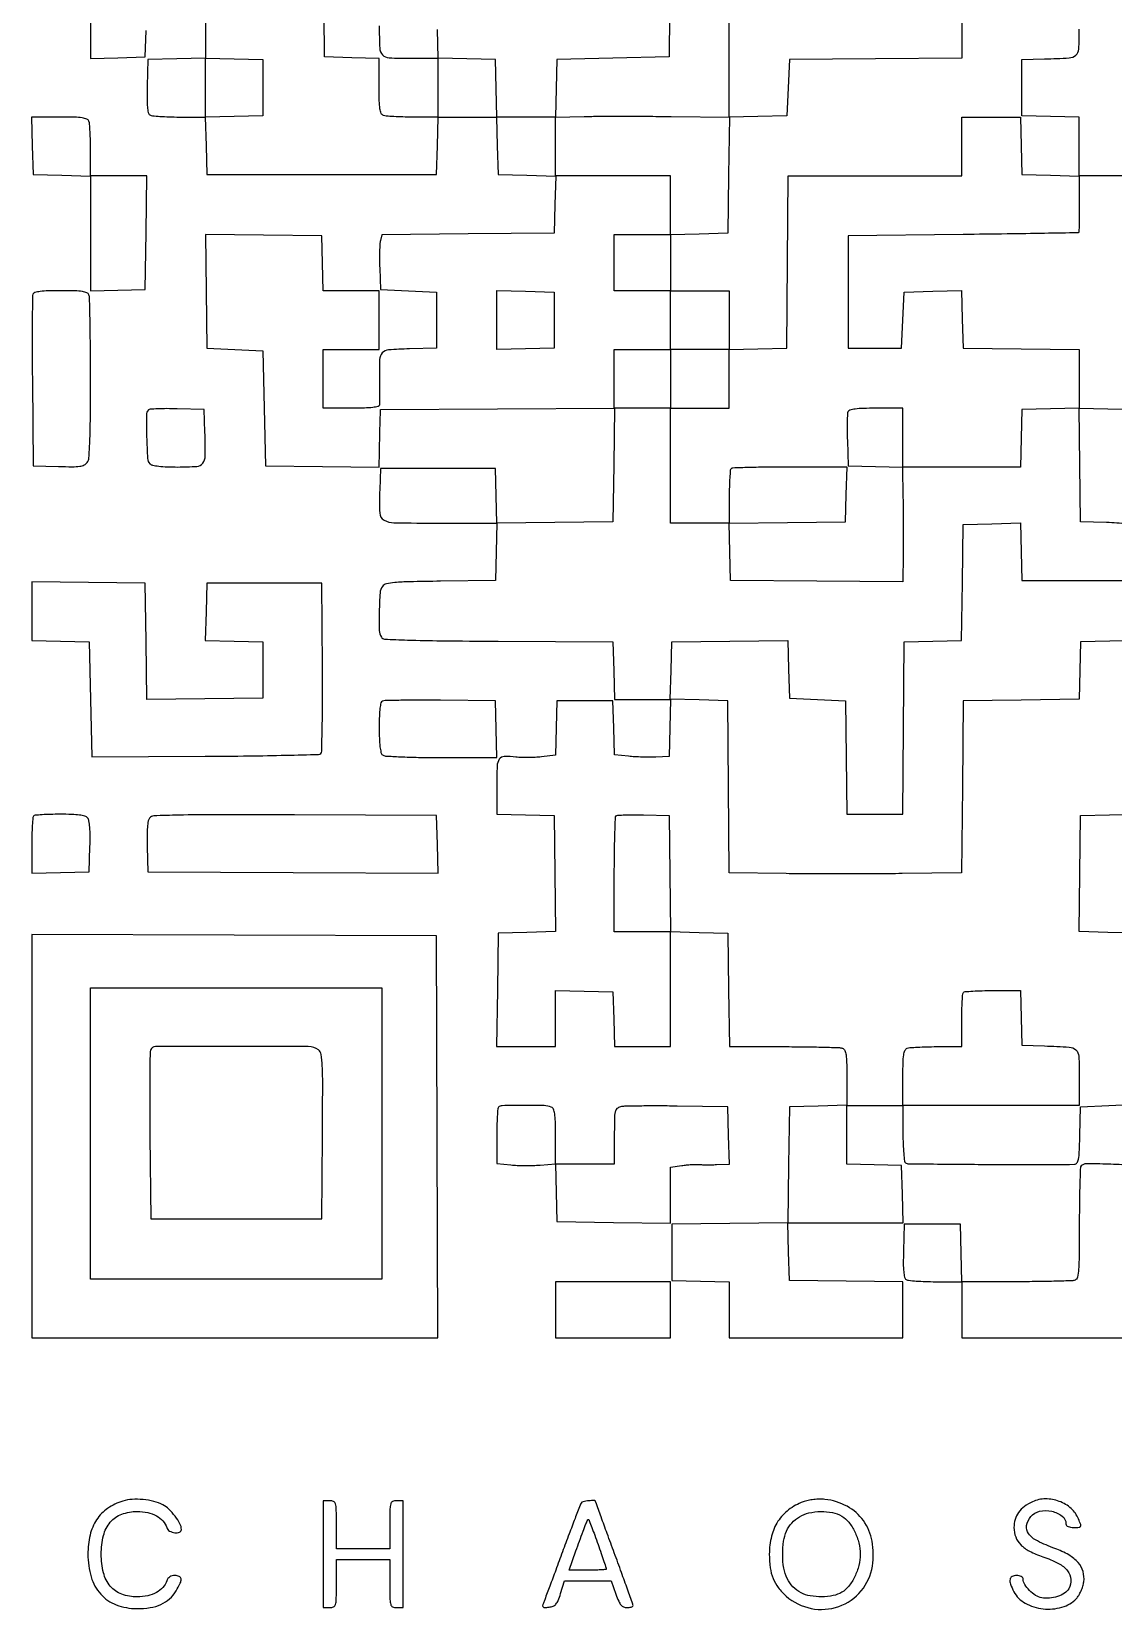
# Model space of a CAD drawing. Extents: x 179 to 1071, y 112 to 1107.
# Drawn here: x 179 to 584, y 112 to 703 of the extents above; entities that cross this region are included whole.
import ezdxf

# ---------------------------------------------------------------- set-up
doc = ezdxf.new("R2010")
doc.units = 0

msp = doc.modelspace()

# ---------------------------------------------------------------- linework, layer by layer
for points in [[(309.013655, 705.127555, 0.010996), (309.211299, 696.818206, 0.18133), (310.28482, 694.310849, 0.19165), (312.719513, 693.197803, 0.012522), (320.616631, 693), (331, 693), (331, 682), (331, 671), (321.581787, 671, -0.005951), (317.859224, 671.044305, -0.007831), (314.465525, 671.178303, -0.005915), (311.638111, 671.367894, -0.07203), (310.581787, 671.606989, -0.204941), (309.767938, 672.397244, -0.063222), (309.302828, 674.080782, -0.030449), (309.059653, 677.025624, -0.005378), (309, 682.572006), (309, 692.930034), (298.75, 693.215017), (288.5, 693.5), (288.236147, 725.75)], [(527.074327, 707.078716, 0.008713), (527, 702.813853), (527, 693.027706), (494.75, 692.763853), (462.5, 692.5), (462, 682), (461.5, 671.5), (450.75, 671.216168), (440, 670.932337), (440, 714.466168)], [(200.955696, 706.119197, -0.005929), (201, 702.383229), (201, 692.930034), (211.25, 693.215017), (221.5, 693.5), (221.788805, 703.464966, -0.00836)], [(243.925628, 707.088767, -0.008739), (244, 702.833832), (244, 693.067663), (233.25, 692.783832), (222.5, 692.5), (222.211769, 682.582645, 0.006827), (222.138177, 677.804805, 0.023663), (222.278982, 674.717063, 0.033714), (222.604266, 672.705135, 0.19692), (223.211769, 671.847958, 0.115349), (224.139207, 671.524379, 0.007622), (226.975707, 671.266219, 0.010705), (230.400525, 671.080716, 0.007782), (234.216168, 671.015313), (243.932337, 671), (244.216168, 660.25), (244.5, 649.5), (287.5, 649.5), (330.5, 649.5), (330.783832, 660.25), (331.067663, 671), (342, 671), (352.932337, 671), (353.216168, 660.25), (353.5, 649.5), (364.283485, 649.215829), (375.06697, 648.931657), (374.783485, 638.215829), (374.5, 627.5), (342.26558, 627.236167), (310.031161, 626.972335), (309.469076, 624.732812, 0.047333), (309.266912, 623.406929, 0.007694), (309.159202, 620.802135, 0.008424), (309.1312, 617.722425, 0.007327), (309.203496, 614.496645), (309.5, 606.5), (320, 606), (330.5, 605.5), (330.5, 595), (330.5, 584.5), (320.306482, 584.21564, 0.012017), (312.543774, 583.812228, 0.186002), (310.174219, 582.685799, 0.184523), (309.163584, 580.256908, 0.011793), (309.118381, 572.42637, -0.001773), (309.162999, 569.299259, -0.00237), (309.179978, 566.461184, -0.00165), (309.175083, 564.081611, -0.024531), (309.129791, 563.25, -0.314515), (308.605545, 562.643644, -0.032862), (306.653411, 562.282852, -0.023176), (303.524501, 562.061227, -0.006093), (298.5, 562), (288, 562), (288, 573), (288, 584), (298.5, 584), (309, 584), (309, 595), (309, 606), (298.534983, 606), (288.069966, 606), (287.784983, 616.25), (287.5, 626.5), (265.730055, 626.769558), (243.960111, 627.039116), (244.230055, 605.769558), (244.5, 584.5), (255, 584), (265.5, 583.5), (266, 562), (266.5, 540.5), (287.75, 540.230112), (309, 539.960225), (309.111066, 545.730112, -0.0006), (309.163682, 548.303119, -0.000391), (309.230318, 551.273845, -0.000393), (309.299861, 554.171576, -0.00075), (309.361066, 556.5), (309.5, 561.5), (353.269918, 561.760526), (397.039837, 562.021051), (396.769918, 540.760526), (396.5, 519.5), (374.785197, 519.230596), (353.070395, 518.961191), (352.785197, 529.230596), (352.5, 539.5), (331, 539.5), (309.5, 539.5), (309.203496, 531.503355, 0.019027), (309.212156, 522.733016, 0.261126), (310.816541, 520.115503, 0.124757), (314.547359, 519.115682, 0.003401), (331.552884, 519), (353.067663, 519), (352.783832, 508.25), (352.5, 497.5), (332, 497.238794, 0.002266), (320.37109, 497.037911, 0.016803), (314.842336, 496.73126, 0.033619), (311.688488, 496.234505, 0.178783), (310.25, 495.297665, 0.143862), (309.34491, 492.848156, 0.011367), (309.026533, 485.846817, 0.011676), (309.031011, 478.850292, 0.136297), (309.817601, 476.260888, 0.244093), (310.986595, 475.582008, 0.003257), (319.598474, 475.230455, 0.005775), (332.111082, 474.945932, 0.001278), (353.552288, 474.760888), (396.5, 474.5), (396.783832, 463.75), (397.067663, 453), (407.567663, 453), (418.067663, 453), (417.783832, 442.330833), (417.5, 431.661665), (412.5, 431.405078, -0.012897), (410.208884, 431.346689, -0.007332), (407.436405, 431.388216, -0.007317), (404.643461, 431.511952, -0.011985), (402.283507, 431.707989), (397.067013, 432.267487), (396.783507, 442.383743), (396.5, 452.5), (386, 452.5), (375.5, 452.5), (375.215764, 442.317679), (374.931528, 432.135358), (369.715764, 431.491743, -0.016412), (367.405288, 431.283341, -0.011196), (364.769576, 431.191735, -0.011294), (362.221069, 431.217823, -0.022248), (360.201941, 431.374238, 0.035036), (355.768468, 431.603907, 0.247534), (353.940158, 430.596539, 0.137258), (353.138905, 428.087191, 0.009066), (353, 420.426843), (353, 410.067663), (363.75, 409.783832), (374.5, 409.5), (374.769408, 387.784029), (375.038815, 366.068057), (364.269408, 365.784029), (353.5, 365.5), (353.230112, 344.25), (352.960225, 323), (363.980112, 323), (375, 323), (375, 333.533832), (375, 344.067663), (385.75, 343.783832), (396.5, 343.5), (396.784983, 333.25), (397.069966, 323), (407.534983, 323), (418, 323), (418, 344.533832), (418, 366.067663), (428.75, 365.783832), (439.5, 365.5), (439.769888, 344.25), (440.039775, 323), (460.4381, 323, -0.002773), (468.369372, 322.956005, -0.004129), (475.309067, 322.821697, -0.001844), (481.220704, 322.636626, -0.083046), (482.418213, 322.393011, -0.20495), (483.232073, 321.602718, -0.063217), (483.697178, 319.919034, -0.030446), (483.940349, 316.973908, -0.005377), (484, 311.426843), (484, 301.067663), (473.25, 300.783832), (462.5, 300.5), (462.230552, 278.769448), (461.961104, 257.038896), (440.230552, 256.769448), (418.5, 256.5), (418.5, 246), (418.5, 235.5), (429.25, 235.216168), (440, 234.932337), (440, 224.466168), (440, 214), (472.5, 214), (505, 214), (505, 224.480112), (505, 234.960225), (483.75, 235.230112), (462.5, 235.5), (462.216168, 246.25), (461.932337, 257), (483.5, 257), (505.067663, 257), (504.783832, 267.75), (504.5, 278.5), (494.25, 278.784983), (484, 279.069966), (484, 290.034983), (484, 301), (494.5, 301), (505, 301), (505, 290.559017, 0.008657), (505.070888, 286.465158, 0.013772), (505.288529, 282.968933, 0.008562), (505.593114, 280.128794, 0.227104), (505.994489, 279.503406, 0.136948), (507.16578, 279.164857, 0.000172), (531.767405, 278.947773, 0.00171), (554.050279, 278.835006, 0.00518), (569.216168, 278.967251, 0.248874), (570.132959, 279.476361, 0.098478), (570.684103, 280.857369, 0.034931), (571.002002, 283.644609, 0.004334), (571.216168, 289.75), (571.5, 300.5), (582, 301), (592.5, 301.5)], [(592.5, 649), (571, 649), (571, 638.5, -0.002228), (570.981987, 634.458512, -0.003599), (570.926563, 631.018842, -0.000697), (570.851885, 627.996648, -0.206908), (570.75, 627.776909, -0.179669), (570.511333, 627.683504, -0.000039), (557.942187, 627.464571, -0.000792), (544.005429, 627.244984, -0.000479), (527.5, 627.026909), (484.5, 626.5), (484.5, 605.5), (484.5, 584.5), (494.5, 584.5), (504.5, 584.5), (505, 595), (505.5, 605.5), (516.215829, 605.783485), (526.931657, 606.06697), (527.215829, 595.283485), (527.5, 584.5), (549.25, 584.230498), (571, 583.960995), (571, 573.014329), (571, 562.067663), (560.25, 561.783832), (549.5, 561.5), (549.216168, 550.75), (548.932337, 540), (526.89166, 540), (504.850983, 540), (505.009058, 528.75, -0.001626), (505.063627, 523.697076, -0.001021), (505.09615, 517.789681, -0.001025), (505.104369, 511.975879, -0.001876), (505.083566, 507.236147), (505, 496.972294), (472.75, 497.236147), (440.5, 497.5), (440.216168, 508.25), (439.932337, 519), (428.966168, 519), (418, 519), (418, 540.5), (418, 562), (407.5, 562), (397, 562), (397, 573), (397, 584), (407.5, 584), (418, 584), (418, 595), (418, 606), (407.5, 606), (397, 606), (397, 616.5), (397, 627), (407.5, 627), (418, 627), (418, 638), (418, 649), (396.5, 649), (375, 649), (375, 659.966168), (375, 670.932337), (385.75, 671.216168, -0.005066), (391.326892, 671.306887, -0.00156), (399.736948, 671.332234, -0.001561), (409.146448, 671.301866, -0.001712), (418.269398, 671.212712), (440.038797, 670.925424), (439.769398, 649.212712), (439.5, 627.5), (428.75, 627.216168), (418, 626.932337), (418, 616.466168), (418, 606), (429, 606), (440, 606), (440, 594.966168), (440, 583.932337), (450.75, 584.216168), (461.5, 584.5), (461.763853, 616.75), (462.027706, 649), (494.513853, 649), (527, 649), (527, 660), (527, 671), (537.966168, 671), (548.932337, 671), (549.216168, 660.25), (549.5, 649.5), (560.25, 649.216168), (571, 648.932337), (571, 659.932337), (571, 670.932337), (560.25, 671.216168), (549.5, 671.5), (549.5, 682), (549.5, 692.5), (558, 692.75078, 0.00765), (567.209662, 693.163592, 0.163779), (569.701401, 694.172626, 0.20511), (570.804586, 696.417601, 0.013035), (571, 703.912063, -0.005765)], [(588.802745, 518.703343, 0.018997), (581.234094, 519.21398), (571.5, 519.5), (571.230013, 540.784034), (570.960027, 562.068069), (581.730013, 561.784034), (592.5, 561.5)], [(593.28416, 475.070546), (582.39208, 474.785273), (571.5, 474.5), (571.216365, 463.769409), (570.93273, 453.038817), (549.216365, 452.769409), (527.5, 452.5), (527.236196, 420.287114), (526.972392, 388.074227), (504.736196, 387.787114, -0.001945), (494.68273, 387.696414, -0.001181), (482.793757, 387.663495, -0.001184), (470.999753, 387.686625, -0.00209), (461.263827, 387.769464), (440.027655, 388.038928), (439.763827, 420.269464), (439.5, 452.5), (428.716515, 452.784171), (417.93303, 453.068343), (418.216515, 463.784171), (418.5, 474.5), (440.215971, 474.769408), (461.931943, 475.038815), (462.215971, 464.269408), (462.5, 453.5), (473, 453), (483.5, 452.5), (483.769888, 431.25), (484.039775, 410), (494.506035, 410), (504.972294, 410), (505.236147, 442.25), (505.5, 474.5), (516.230591, 474.783635), (526.961183, 475.06727), (527.230591, 496.783635), (527.5, 518.5), (538.215829, 518.783485), (548.931657, 519.06697), (549.215829, 508.283485), (549.5, 497.5), (571, 497.5), (592.5, 497.5)], [(589.984582, 278.650069, 0.007144), (581.799068, 279.0145, 0.007316), (573.621237, 279.141865, 0.199157), (571.666667, 278.333333, 0.189492), (571.396222, 277.712546, 0.001289), (571.195833, 271.774136, 0.00478), (571.048097, 264.933543, 0.003009), (571, 256.940322, -0.002127), (570.950138, 245.217204, -0.016378), (570.723599, 239.729626, -0.031272), (570.300625, 236.650968, -0.256762), (569.418213, 235.606989, -0.08304), (568.220801, 235.363378, -0.001846), (562.313163, 235.178303, -0.004131), (555.37797, 235.043995, -0.002775), (547.452044, 235), (527.067663, 235), (526.783832, 245.75), (526.5, 256.5), (516, 256.5), (505.5, 256.5), (505.211769, 246.582645, 0.006827), (505.138177, 241.804805, 0.023663), (505.278982, 238.717063, 0.033714), (505.604266, 236.705135, 0.19692), (506.211769, 235.847958, 0.115445), (507.139851, 235.524351, 0.007585), (509.985645, 235.266219, 0.010675), (513.421391, 235.080714, 0.007755), (517.25, 235.015313), (527, 235), (527, 224.5), (527, 214), (614.5, 214)]]:
    msp.add_lwpolyline(points, format="xyb")
for points in [[(417.763853, 725.75), (417.5, 693.5), (396.5, 693), (375.5, 692.5), (375.216168, 681.75), (374.932337, 671), (364, 671), (353.067663, 671), (352.783832, 681.75), (352.5, 692.5), (341.783492, 692.783492), (331.066984, 693.066984), (330.783492, 703.783492)], [(592.5, 365.5), (581.730592, 365.784029), (570.961185, 366.068057), (571.230592, 387.784029), (571.5, 409.5), (582.25, 409.783832), (593, 410.067663)]]:
    msp.add_lwpolyline(points)
for points in [[(265.5, 682), (265.5, 671.5), (254.75, 671.216168), (244, 670.932337), (244, 682), (244, 693.067663), (254.75, 692.783832), (265.5, 692.5)], [(374.5, 595), (374.5, 584.5), (363.75, 584.216168), (353, 583.932337), (353, 595), (353, 606.067663), (363.75, 605.783832), (374.5, 605.5)], [(418, 573), (418, 562), (429, 562), (440, 562), (440, 573), (440, 584), (429, 584), (418, 584)], [(179, 289.506286), (179, 214), (255.006326, 214), (331.012652, 214), (330.756326, 289.25), (330.5, 364.5), (254.75, 364.756286), (179, 365.012572)], [(310, 290.5), (310, 236), (255.5, 236), (201, 236), (201, 290.5), (201, 345), (255.5, 345), (310, 345)], [(375, 224.5), (375, 214), (396.5, 214), (418, 214), (418, 224.5), (418, 235), (396.5, 235), (375, 235)]]:
    msp.add_lwpolyline(points, close=True)
for points in [[(179.216168, 660.25), (179.5, 649.5), (190.25, 649.216168), (201, 648.932337), (201, 627.431185), (201, 605.930034), (211.25, 606.215017), (221.5, 606.5), (221.769888, 627.75), (222.039775, 649), (211.519888, 649), (201, 649), (201, 658.418213, 0.005951), (200.955695, 662.140776, 0.007831), (200.821697, 665.534475, 0.005915), (200.632106, 668.361889, 0.07203), (200.393011, 669.418213, 0.205485), (199.600474, 670.232706, 0.062919), (197.908208, 670.697521, 0.03028), (194.946379, 670.940479, 0.005326), (189.359179, 671), (178.932337, 671)], [(179.454031, 604.740803, 0.089592), (179.262009, 603.729818, 0.000579), (179.190493, 594.601072, 0.002304), (179.168885, 584.152527, 0.001466), (179.235416, 571.990803), (179.5, 540.5), (188.983715, 540.209381, 0.005986), (194.225554, 540.111546, 0.035003), (196.975897, 540.285839, 0.072737), (198.636939, 540.760752, 0.12965), (199.733715, 541.650511, 0.140983), (200.388756, 543.438056, 0.007725), (200.724787, 549.466733, 0.008053), (200.941172, 558.434694, 0.002004), (201, 573.109342, 0.001907), (200.956112, 584.617219, 0.002939), (200.821697, 594.568745, 0.000955), (200.638407, 603.174502, 0.086012), (200.393011, 604.418213, 0.201419), (199.617372, 605.227896, 0.065159), (197.988639, 605.694864, 0.031559), (195.150909, 605.939469, 0.005722), (189.861626, 606, 0.007045), (185.208507, 605.934435, 0.02306), (182.140769, 605.706108, 0.030186), (180.132385, 605.339073, 0.245586)], [(222.699448, 561.366114, 0.198202), (221.909984, 559.467526, 0.006888), (222.000093, 551.306628, 0.00717), (222.318593, 543.176651, 0.185045), (223.2, 541.2, 0.148968), (224.180477, 540.677483, 0.019972), (226.518882, 540.314649, 0.019094), (229.666907, 540.07553, 0.009407), (233.680948, 540, 0.016882), (240.72577, 540.237933, 0.213688), (243.013963, 541.454216, 0.166071), (243.936071, 544.128427, 0.009402), (243.795054, 553), (243.5, 561.5), (233.449448, 561.782781, 0.006672), (229.547259, 561.840477, 0.010046), (226.145783, 561.777033, 0.005301), (223.300668, 561.636532, 0.183378)], [(484.428774, 560.674983, 0.081654), (484.239658, 559.758353, 0.005045), (484.154817, 556.970602, 0.007376), (484.136178, 553.631743, 0.005394), (484.210159, 549.924983), (484.5, 540.5), (494.75, 540.215017), (505, 539.930034), (505, 550.965017), (505, 562), (494.968615, 562, 0.006617), (490.110732, 561.935704, 0.024652), (487.062387, 561.704307, 0.036397), (485.136967, 561.31837, 0.237787)], [(440.666667, 539.333333, 0.17746), (440.400102, 538.758387, 0.004895), (440.195833, 535.96823, 0.009509), (440.048293, 532.637888, 0.006314), (440, 528.813831), (440, 518.960995), (461.75, 519.230498), (483.5, 519.5), (483.784983, 529.75), (484.069966, 540), (462.70165, 540, 0.002918), (454.462272, 539.951908, 0.004643), (447.414443, 539.804167, 0.001218), (441.288748, 539.6039, 0.189801)], [(179, 486.053719), (179, 475.067663), (189.75, 474.783832), (200.5, 474.5), (201, 453), (201.5, 431.5), (243.904943, 431.704943, 0.001888), (260.223918, 431.845439, 0.003054), (274.105931, 432.102181, 0.000533), (286.348469, 432.41646, 0.191974), (287.16945, 432.76945, 0.193135), (287.515077, 433.578291, 0.000958), (287.698818, 442.610693, 0.00413), (287.803929, 452.951665, 0.00258), (287.764507, 465.064507), (287.5, 496.5), (266, 496.5), (244.5, 496.5), (244.216515, 485.784171), (243.93303, 475.068343), (254.716515, 474.784171), (265.5, 474.5), (265.5, 464), (265.5, 453.5), (243.769557, 453.230552), (222.039113, 452.961104), (221.769557, 474.730552), (221.5, 496.5), (200.25, 496.769888), (179, 497.039775)], [(310.25, 452.347997, 0.236956), (309.664954, 451.674032, 0.030711), (309.297467, 449.744032, 0.023871), (309.067234, 446.836497, 0.007822), (309, 442.539111, 0.008687), (309.072632, 438.35874, 0.021517), (309.310602, 435.305107, 0.025249), (309.683567, 433.149022, 0.16981), (310.25, 432.241891, 0.154963), (311.366254, 431.810578, 0.003837), (316.901303, 431.513801, 0.007431), (323.766752, 431.3007, 0.003935), (332.28271, 431.230048), (353.06542, 431.221203), (352.78271, 441.860602), (352.5, 452.5), (332, 452.68133, 0.002393), (324.052981, 452.713582, 0.003649), (317.154688, 452.658212, 0.001347), (311.224881, 452.551351, 0.092731)], [(179.666667, 409.333333, 0.178637), (179.399783, 408.754242, 0.004491), (179.195833, 405.817145, 0.009085), (179.048275, 402.320751, 0.006002), (179, 398.299502), (179, 387.932337), (189.75, 388.216168), (200.5, 388.5), (200.788859, 397.850715, 0.009044), (200.84141, 401.957683, 0.018924), (200.703614, 405.150171, 0.020746), (200.412685, 407.513859, 0.132968), (199.916414, 408.600715, 0.15069), (198.902086, 409.26374, 0.036445), (196.917147, 409.680501, 0.025371), (193.954939, 409.928023, 0.008159), (189.544222, 410, 0.006752), (185.966282, 409.951682, 0.010096), (182.843199, 409.804167, 0.005479), (180.235872, 409.599466, 0.175801)], [(223.075317, 408.590751, 0.133678), (222.584566, 407.512002, 0.020221), (222.296333, 405.136116, 0.018708), (222.159181, 401.93945, 0.009087), (222.211141, 397.850715), (222.5, 388.5), (276.783919, 388.241371), (331.067838, 387.982742), (330.783919, 398.741371), (330.5, 409.5), (277.364175, 409.740036, 0.000855), (248.480638, 409.821121, 0.005566), (233.95119, 409.675318, 0.004464), (224.708746, 409.39708, 0.212894)], [(417.769502, 387.75), (418.039005, 366), (407.519502, 366), (397, 366), (397, 387.333333, -0.003071), (397.05054, 395.561626, -0.004874), (397.20576, 402.60576, -0.00134), (397.416395, 408.715812, -0.189277), (397.700461, 409.367127, -0.182377), (398.297812, 409.637197, -0.005798), (401.000338, 409.778463, -0.010544), (404.240283, 409.841782, -0.007041), (407.950461, 409.783794), (417.5, 409.5)], [(549.215017, 333.75), (549.5, 323.5), (558, 323.24922, -0.007926), (567.243436, 322.829771, -0.170244), (569.72373, 321.785637, -0.199796), (570.815028, 319.471708, -0.011573), (571, 311.480948), (571, 301), (560, 300.961538, -0.000266), (555.027038, 300.946792, -0.000161), (549.146875, 300.934375, -0.000162), (543.314193, 300.925827, -0.000286), (538.5, 300.923077, -0.000283), (533.651822, 300.925817, -0.000154), (527.70625, 300.934375, -0.000154), (521.665767, 300.946795, -0.000245), (516.5, 300.961538), (505, 301), (505, 311.393011, -0.005351), (505.059586, 316.960143, -0.030363), (505.30265, 319.913621, -0.063068), (505.76761, 321.601595, -0.205218), (506.581787, 322.393011, -0.07203), (507.638111, 322.632106, -0.005915), (510.465525, 322.821697, -0.007831), (513.859224, 322.955695, -0.005951), (517.581787, 323), (527, 323), (527, 332.833333, -0.006327), (527.048294, 336.649913, -0.009526), (527.195833, 339.973958, -0.004912), (527.400114, 342.758552, -0.177413), (527.666667, 343.333333, -0.178487), (528.245225, 343.600176, -0.004542), (531.16264, 343.804167, -0.009139), (534.636817, 343.951722, -0.006042), (538.631684, 344), (548.930034, 344)], [(223.453816, 321.740243, 0.089548), (223.261817, 320.729866, 0.000598), (223.19019, 311.747155, 0.00234), (223.168607, 301.460077, 0.00149), (223.235201, 289.490243), (223.5, 258.5), (255.5, 258.5), (287.5, 258.5), (287.765726, 289.5, 0.001225), (287.879013, 308.006621, 0.012082), (287.71941, 315.793845, 0.024457), (287.315418, 320.099227, 0.201729), (286.324597, 321.75, 0.157681), (282.495237, 323.016106, 0.001671), (254.221233, 323.106234, 0.001077), (225.335041, 323.03952, 0.309316)], [(353.666667, 300.333333, 0.178253), (353.399888, 299.7556, 0.004622), (353.195833, 296.86818, 0.009224), (353.048281, 293.427876, 0.006104), (353, 289.473236), (353, 279.279806), (358.25, 278.742224, 0.015685), (360.672082, 278.570762, 0.008679), (363.63667, 278.505681, 0.008647), (366.645573, 278.543902, 0.013763), (369.21526, 278.691874), (374.93052, 279.179104), (375.21526, 268.339552), (375.5, 257.5), (396.75, 257.230112), (418, 256.960225), (418, 267.418839), (418, 277.877454), (422.25, 278.493102, -0.010219), (424.023831, 278.713146, -0.009655), (425.839062, 278.865387, -0.009657), (427.451041, 278.938056, -0.032948), (428.5, 278.895931, 0.019478), (429.576678, 278.823621, 0.005023), (431.317751, 278.792171, 0.005105), (433.305646, 278.796533, 0.005176), (435.283832, 278.841556), (440.067663, 279), (439.783832, 289.75), (439.5, 300.5), (420.5, 300.749574, 0.002678), (413.057479, 300.807466, 0.003771), (406.420313, 300.773489, 0.002227), (400.83243, 300.677845, 0.051289), (399.25, 300.480522, 0.137646), (397.985412, 299.789483, 0.149943), (397.316039, 298.562568, 0.046817), (397.048442, 296.099158, 0.00366), (397, 289.480948), (397, 279), (386, 279), (375, 279), (375, 289.393011, 0.005351), (374.940414, 294.960143, 0.030363), (374.69735, 297.913621, 0.063068), (374.23239, 299.601595, 0.205218), (373.418213, 300.393011, 0.086595), (370.751045, 300.916057, 0.005978), (363.049326, 300.984863, 0.003449), (355.015008, 300.905165, 0.194545)], [(467.637261, 152.587949, 0.074504), (462.230007, 149.61114, 0.086289), (458.242363, 145.302009, 0.082482), (455.821657, 139.731332, 0.061411), (455, 133.066752, 0.033316), (455.343737, 127.913789, 0.0622), (456.406925, 123.875843, 0.068248), (458.345653, 120.473877, 0.049038), (461.337915, 117.276456, 0.132169), (470.65541, 112.686556, 0.133809), (480.970679, 113.421552, 0.135623), (489.387706, 119.26401, 0.137246), (493.563257, 128.573263, 0.081495), (493.4353, 137.857634, 0.110839), (490.204999, 145.558277, 0.11566), (484.125333, 150.917858, 0.094555), (475.83234, 153.516713, 0.032559), (473.831914, 153.616901, 0.024454), (471.631757, 153.476004, 0.024646), (469.482287, 153.124418, 0.035789)], [(553.5, 152.643882, 0.051867), (550.441615, 150.84288, 0.077993), (548.27034, 148.644903, 0.08425), (546.986433, 146.023998, 0.071976), (546.545455, 142.976498, 0.091351), (547.197408, 139.437895, 0.103783), (549.059157, 136.541091, 0.08093), (552.347103, 134.137541, 0.036029), (557.309702, 132.052789, -0.037513), (563.180581, 129.565976, -0.1042), (566.637552, 126.751464, -0.161272), (567.83278, 123.576476, -0.1337), (567.021109, 120.039442, -0.129782), (565.506754, 118.412323, -0.060279), (562.880057, 117.166909, -0.057066), (559.806036, 116.517092, -0.073057), (556.920197, 116.665961, -0.093453), (554.628065, 117.591476, -0.05475), (552.318403, 119.457357, -0.05591), (550.562617, 121.672696, -0.140535), (550, 123.634859, 0.168371), (549.813561, 124.172818, 0.101284), (549.292172, 124.613486, 0.076532), (548.490336, 124.903496, 0.048608), (547.5, 125, 0.113623), (545.841812, 124.618256, 0.243845), (545.079825, 123.594595, 0.130981), (545.258088, 121.798805, 0.029465), (546.516927, 118.967267, 0.149505), (550.733988, 114.653487, 0.097849), (557.417069, 112.550623, 0.09594), (564.516647, 113.130698, 0.136791), (569.897103, 116.390471, 0.054606), (570.803913, 117.595568, 0.029943), (571.651609, 119.2394, 0.029479), (572.320751, 121.031756, 0.041282), (572.686663, 122.700565, 0.106487), (572.385632, 126.510786, 0.106697), (570.542393, 129.856072, 0.083917), (567.047495, 132.723875, 0.042545), (561.870828, 135.12737, -0.028508), (555.306786, 137.954107, -0.116053), (551.990416, 140.717593, -0.211526), (551.297824, 143.701022, -0.123588), (552.871159, 147.089216, -0.173319), (556.109679, 149.061028, -0.102794), (560.681789, 149.055606, -0.113074), (564.560682, 147.270811, -0.232656), (566, 144.345012, 0.186688), (566.213752, 143.79248, 0.103222), (566.808149, 143.361977, 0.070127), (567.756955, 143.088024, 0.035281), (569.002868, 143, 0.01652), (570.922125, 143.063431, 0.258269), (571.455359, 143.406397, 0.212118), (571.507119, 144.08885, 0.011271), (570.710826, 146.173468, 0.114143), (567.935227, 150.105071, 0.092555), (563.507977, 152.784161, 0.091206), (558.3511, 153.710283, 0.106486)], [(213.036535, 152.877046, 0.079355), (207.391031, 150.140373, 0.095428), (203.287644, 145.915085, 0.087968), (200.827063, 140.17542, 0.057442), (200, 133, 0.071479), (201.225982, 124.467952, 0.112093), (204.820144, 118.022533, 0.119788), (210.640921, 114.036725, 0.089377), (218.318318, 112.610294, 0.040201), (223.330952, 112.986635, 0.067885), (227.361164, 114.193076, 0.077513), (230.547921, 116.286132, 0.071972), (233.040484, 119.298549, 0.023634), (234.568046, 122.092813, 0.134762), (234.876628, 123.740654, 0.277875), (234.210982, 124.663525, 0.101309), (232.567388, 125, 0.061149), (231.499882, 124.868956, 0.082371), (230.60805, 124.482755, 0.08871), (229.936101, 123.85678, 0.084328), (229.508279, 123.026085, -0.105962), (228.08797, 120.536625, -0.08529), (225.669117, 118.616245, -0.073405), (222.398706, 117.406461, -0.051987), (218.5, 117, -0.088447), (212.650419, 118.042917, -0.129993), (208.396231, 121.025162, -0.115296), (205.846607, 126.028621, -0.060498), (205, 133, -0.060498), (205.846607, 139.971379, -0.115296), (208.396231, 144.974838, -0.129993), (212.650419, 147.957083, -0.088447), (218.5, 149, -0.051987), (222.398706, 148.593539, -0.073405), (225.669117, 147.383755, -0.08529), (228.08797, 145.463375, -0.105962), (229.508279, 142.973915, 0.185554), (230.547519, 141.6736, 0.099942), (232.516103, 140.998489, 0.126694), (234.291512, 141.214176, 0.309569), (234.996262, 142.25, 0.123827), (234.456077, 144.370925, 0.037311), (232.645681, 147.193038, 0.038018), (230.32643, 149.832214, 0.074282), (228.061456, 151.46822, 0.057629), (224.708505, 152.738394, 0.038392), (220.65506, 153.435195, 0.038426), (216.548649, 153.503692, 0.058281)], [(288, 133), (288, 113), (290.5, 113, 0.104331), (291.950811, 113.306062, 0.224677), (292.680556, 114.15, 0.064117), (292.955995, 116.064536, 0.003707), (293, 122), (293, 131), (303, 131), (313, 131), (313, 122, 0.003707), (313.044005, 116.064536, 0.064117), (313.319444, 114.15, 0.224677), (314.049189, 113.306062, 0.104331), (315.5, 113), (318, 113), (318, 133), (318, 153), (315.5, 153, 0.104331), (314.049189, 152.693938, 0.224677), (313.319444, 151.85, 0.064117), (313.044005, 149.935464, 0.003707), (313, 144), (313, 135), (303, 135), (293, 135), (293, 144, 0.003707), (292.955995, 149.935464, 0.064117), (292.680556, 151.85, 0.224677), (291.950811, 152.693938, 0.104331), (290.5, 153), (288, 153)], [(384.565804, 152.106473, 0.046686), (384.212827, 151.394516, 0.00052), (382.290184, 146.376956, 0.001612), (380.094627, 140.573202, 0.001049), (377.594485, 133.856473, -0.000229), (375.082455, 127.073779, -0.000328), (372.847955, 121.06099, -0.000175), (370.951009, 115.972201, -0.005056), (370.450126, 114.670303, 0.051777), (370.179552, 113.707374, 0.288953), (370.375258, 113.234116, 0.166442), (371.013222, 113.046351, 0.017951), (372.56867, 113.170303, 0.064118), (374.126845, 113.557366, 0.124459), (375.16466, 114.296994, 0.083177), (375.976212, 115.657045, 0.018009), (376.88181, 118.25), (378.351135, 123), (387.075137, 123), (395.799139, 123), (397.597114, 118, 0.016374), (398.625424, 115.409985, 0.069155), (399.494787, 113.988122, 0.118517), (400.457763, 113.259108, 0.103381), (401.697544, 113, 0.030898), (402.579166, 113.054533, 0.048078), (403.32178, 113.220313, 0.061639), (403.836058, 113.461696, 0.259965), (403.99362, 113.75, 0.082946), (403.893469, 114.319701, 0.000409), (401.934739, 119.850818, 0.001857), (399.674934, 126.141396, 0.001173), (396.99362, 133.465551, -0.000456), (394.312248, 140.757468, -0.000745), (392.054376, 146.943528, -0.000065), (390.039243, 152.49244, -0.087275), (390, 152.715551, 0.421813), (389.578499, 153.126283, 0.021438), (387.465286, 152.980776, 0.023161), (385.328711, 152.640515, 0.206091)], [(482.11695, 147.271845, -0.093472), (484.739652, 144.971712, -0.053816), (486.967821, 141.393126, -0.051416), (488.48674, 137.188095, -0.061048), (489, 133, -0.061048), (488.48674, 128.811905, -0.051416), (486.967821, 124.606874, -0.053816), (484.739652, 121.028288, -0.093472), (482.11695, 118.728155, -0.084947), (478.888836, 117.498035, -0.045728), (474.640628, 117.058062, -0.045481), (470.33166, 117.399579, -0.076966), (466.906118, 118.548549, -0.078642), (463.847702, 120.798264, -0.082332), (461.690086, 123.850538, -0.071084), (460.422452, 127.819987, -0.041671), (460.003738, 132.79966, -0.035462), (460.357244, 137.819841, -0.06886), (461.461001, 141.677156, -0.081331), (463.411095, 144.663348, -0.070727), (466.298549, 147.040484, -0.082567), (469.805175, 148.452421, -0.050894), (474.233498, 148.969886, -0.051067), (478.650028, 148.582804, -0.086237)], [(390.895444, 136.670322, -0.001392), (392.085434, 133.255512, -0.00218), (393.088037, 130.310892, -0.000572), (393.948662, 127.736905, -0.080555), (394, 127.420322, -0.392652), (393.842582, 127.250772, -0.003503), (391.950065, 127.12347, -0.009394), (389.697319, 127.030217, -0.005646), (387.021498, 127), (380.042996, 127), (382.649811, 134.25, -0.000855), (385.30374, 141.591577, -0.01016), (386.394387, 144.412661, -0.021731), (387.051828, 145.836095, -0.516841), (387.423422, 145.888688, -0.098505), (387.63529, 145.551475, -0.001094), (388.594908, 143.020459, -0.003354), (389.678985, 140.0826, -0.002173)]]:
    msp.add_lwpolyline(points, format="xyb", close=True)

doc.saveas('drawing.dxf')
